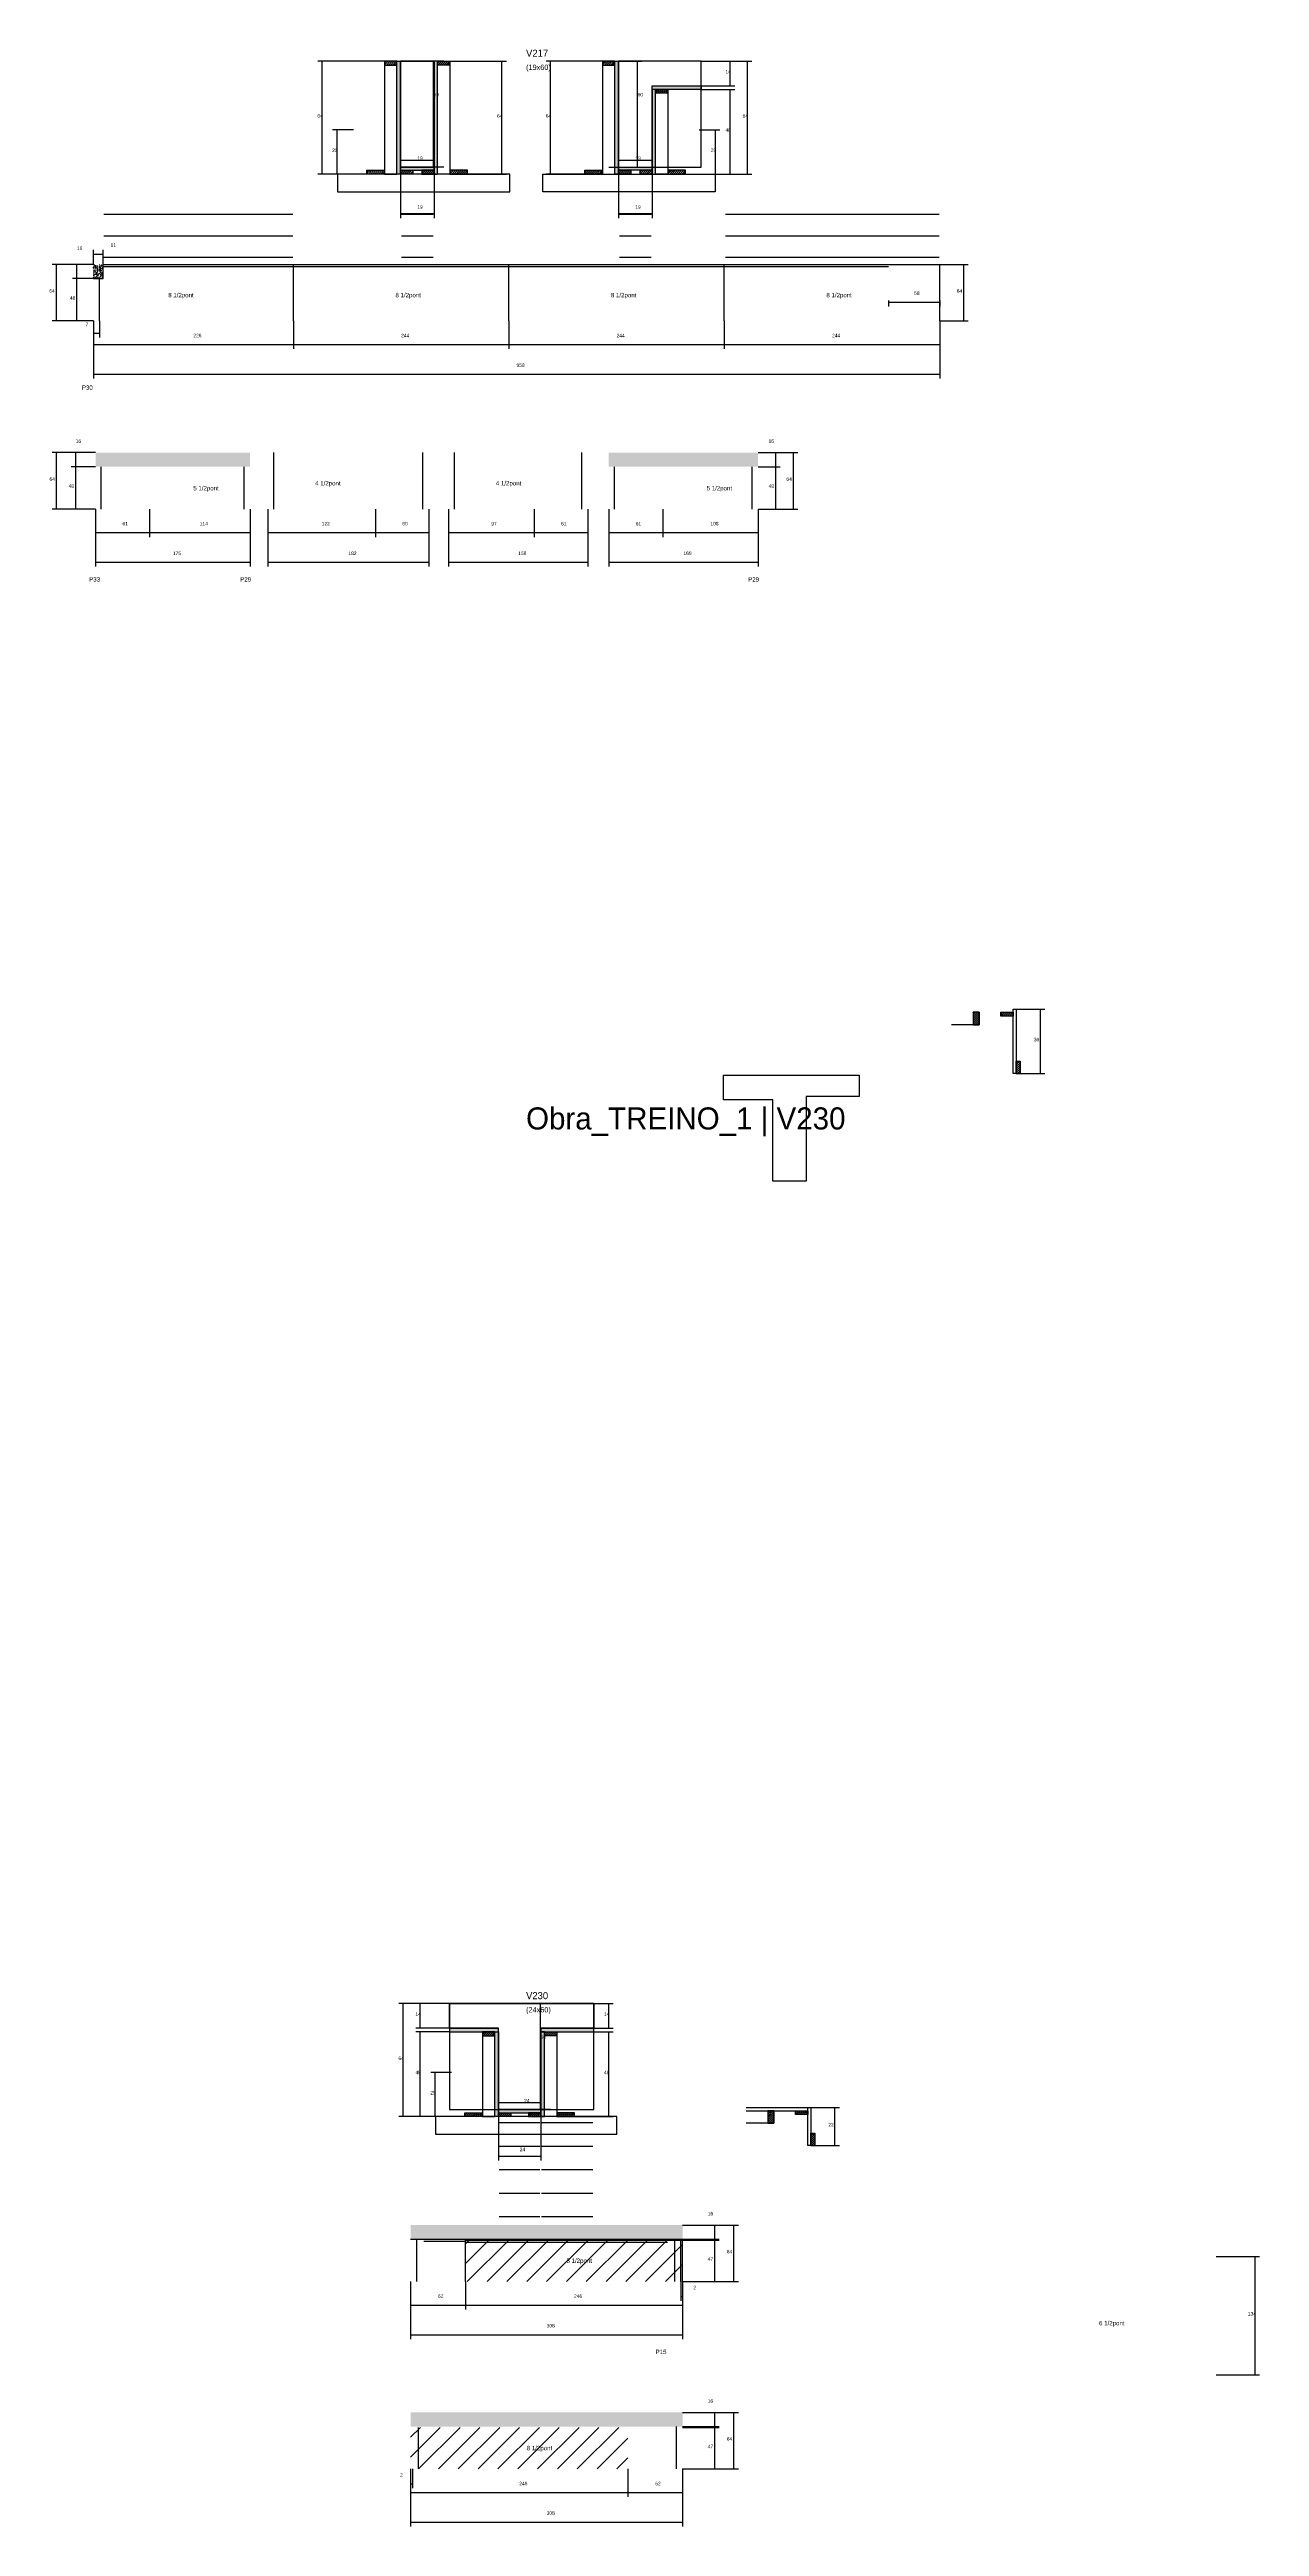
# Model space of a CAD drawing. Header units: metres. Extents: x -2848 to 22762, y -49062 to 1016.
# Drawn here: x -540 to 830, y -18192 to -15387 of the extents above; entities that cross this region are included whole.
import ezdxf

# ---------------------------------------------------------------- set-up
doc = ezdxf.new("R2010")
doc.units = ezdxf.units.M
for name, color, linetype in [('CONCRETO', 251, 'Continuous'), ('COTA', 4, 'Continuous'), ('Cota Seção (2x)', 4, 'Continuous'), ('Hachura', 253, 'Continuous'), ('LABEL_ID', 3, 'Continuous'), ('Madeira', 126, 'Continuous'), ('NOMENCLATURA', 7, 'Continuous'), ('Painéis', 200, 'Continuous'), ('REAPROVEITAMENTO', 251, 'Continuous'), ('SARR_2.2x7', 40, 'Continuous'), ('Texto Seção', 7, 'Continuous')]:
    doc.layers.add(name, color=color, linetype=linetype)

msp = doc.modelspace()

# ---------------------------------------------------------------- hatches: boundary and pattern name
at = {"layer": 'COTA'}
h = msp.add_hatch(dxfattribs=at)
h.set_pattern_fill('AR-CONC', scale=0.03)
h.paths.add_polyline_path([(-490, -15630.3), (-479, -15630.3), (-479, -15646.3), (-490, -15646.3)])
h = msp.add_hatch(dxfattribs=at)
h.set_pattern_fill('AR-CONC', scale=0.03)
h.paths.add_polyline_path([(-312.5, -15859.4), (-312.5, -15843.4), (-312.5, -15843.4), (-487.5, -15843.4), (-487.5, -15843.4), (-487.5, -15859.4), (-487.5, -15859.4), (-312.5, -15859.4)])
h = msp.add_hatch(dxfattribs=at)
h.set_pattern_fill('AR-CONC', scale=0.03)
h.paths.add_polyline_path([(262.7, -15859.4), (262.7, -15843.4), (262.7, -15843.4), (93.7, -15843.4), (93.7, -15843.4), (93.7, -15859.4), (93.7, -15859.4), (262.7, -15859.4)])
h = msp.add_hatch(dxfattribs=at)
h.set_pattern_fill('AR-CONC', scale=0.03)
h.paths.add_polyline_path([(177.3, -17850.9), (177.3, -17866.9), (177.3, -17866.9), (-130.7, -17866.9), (-130.7, -17866.9), (-130.7, -17850.9), (-130.7, -17850.9), (177.3, -17850.9)])
h = msp.add_hatch(dxfattribs=at)
h.set_pattern_fill('AR-CONC', scale=0.03)
h.paths.add_polyline_path([(-130.7, -18063.1), (-130.7, -18079.1), (-130.7, -18079.1), (177.3, -18079.1), (177.3, -18079.1), (177.3, -18063.1), (177.3, -18063.1), (-130.7, -18063.1)])
at = {"layer": 'Hachura'}
h = msp.add_hatch(dxfattribs=at)
h.set_pattern_fill('ANSI31', scale=0.5)
h.paths.add_polyline_path([(-146.2, -15404.4), (-146.2, -15400), (-146.2, -15400), (-160.2, -15400), (-160.2, -15400), (-160.2, -15404.4), (-160.2, -15404.4), (-146.2, -15404.4)])
h = msp.add_hatch(color=8, dxfattribs=at)
h.dxf.hatch_style = 1
h.paths.add_polyline_path([(-146.2, -15400), (-142.2, -15400), (-142.2, -15400), (-142.2, -15528), (-142.2, -15528), (-146.2, -15528), (-146.2, -15528), (-146.2, -15400)])
h = msp.add_hatch(color=8, dxfattribs=at)
h.dxf.hatch_style = 1
h.paths.add_polyline_path([(-100.2, -15400), (-104.2, -15400), (-104.2, -15400), (-104.2, -15528), (-104.2, -15528), (-100.2, -15528), (-100.2, -15528), (-100.2, -15400)])
h = msp.add_hatch(dxfattribs=at)
h.set_pattern_fill('ANSI31', scale=0.5)
h.paths.add_polyline_path([(-100.2, -15404.4), (-100.2, -15400), (-100.2, -15400), (-86.2, -15400), (-86.2, -15400), (-86.2, -15404.4), (-86.2, -15404.4), (-100.2, -15404.4)])
h = msp.add_hatch(dxfattribs=at)
h.set_pattern_fill('ANSI31', scale=0.5)
h.paths.add_polyline_path([(100.7, -15404.4), (100.7, -15400), (100.7, -15400), (86.7, -15400), (86.7, -15400), (86.7, -15404.4), (86.7, -15404.4), (100.7, -15404.4)])
h = msp.add_hatch(color=8, dxfattribs=at)
h.dxf.hatch_style = 1
h.paths.add_polyline_path([(100.7, -15400), (104.7, -15400), (104.7, -15400), (104.7, -15528), (104.7, -15528), (100.7, -15528), (100.7, -15528), (100.7, -15400)])
h = msp.add_hatch(color=8, dxfattribs=at)
h.dxf.hatch_style = 1
h.paths.add_polyline_path([(146.7, -15428), (142.7, -15428), (142.7, -15428), (142.7, -15528), (142.7, -15528), (146.7, -15528), (146.7, -15528), (146.7, -15428)])
h = msp.add_hatch(color=8, dxfattribs=at)
h.dxf.hatch_style = 1
h.paths.add_polyline_path([(142.7, -15432), (142.7, -15428), (142.7, -15428), (198.3, -15428), (198.3, -15428), (198.3, -15432), (198.3, -15432), (142.7, -15432)])
h = msp.add_hatch(dxfattribs=at)
h.set_pattern_fill('ANSI31', scale=0.5)
h.paths.add_polyline_path([(146.7, -15436.4), (146.7, -15432), (146.7, -15432), (160.7, -15432), (160.7, -15432), (160.7, -15436.4), (160.7, -15436.4), (146.7, -15436.4)])
h = msp.add_hatch(dxfattribs=at)
h.set_pattern_fill('ANSI31', scale=0.5)
h.paths.add_polyline_path([(-180.2, -15528), (-180.2, -15523.6), (-180.2, -15523.6), (-160.2, -15523.6), (-160.2, -15523.6), (-160.2, -15528), (-160.2, -15528), (-180.2, -15528)])
h = msp.add_hatch(color=8, dxfattribs=at)
h.dxf.hatch_style = 1
h.paths.add_polyline_path([(-104.2, -15523.6), (-104.2, -15520), (-104.2, -15520), (-142.2, -15520), (-142.2, -15520), (-142.2, -15523.6), (-142.2, -15523.6), (-104.2, -15523.6)])
h = msp.add_hatch(dxfattribs=at)
h.set_pattern_fill('ANSI31', scale=0.5)
h.paths.add_polyline_path([(-142.2, -15528), (-142.2, -15523.6), (-142.2, -15523.6), (-128.2, -15523.6), (-128.2, -15523.6), (-128.2, -15528), (-128.2, -15528), (-142.2, -15528)])
h = msp.add_hatch(dxfattribs=at)
h.set_pattern_fill('ANSI31', scale=0.5)
h.paths.add_polyline_path([(-104.2, -15528), (-104.2, -15523.6), (-104.2, -15523.6), (-118.2, -15523.6), (-118.2, -15523.6), (-118.2, -15528), (-118.2, -15528), (-104.2, -15528)])
h = msp.add_hatch(dxfattribs=at)
h.set_pattern_fill('ANSI31', scale=0.5)
h.paths.add_polyline_path([(-66.2, -15528), (-66.2, -15523.6), (-66.2, -15523.6), (-86.2, -15523.6), (-86.2, -15523.6), (-86.2, -15528), (-86.2, -15528), (-66.2, -15528)])
h = msp.add_hatch(dxfattribs=at)
h.set_pattern_fill('ANSI31', scale=0.5)
h.paths.add_polyline_path([(66.7, -15528), (66.7, -15523.6), (66.7, -15523.6), (86.7, -15523.6), (86.7, -15523.6), (86.7, -15528), (86.7, -15528), (66.7, -15528)])
h = msp.add_hatch(color=8, dxfattribs=at)
h.dxf.hatch_style = 1
h.paths.add_polyline_path([(104.7, -15523.6), (104.7, -15520), (104.7, -15520), (142.7, -15520), (142.7, -15520), (142.7, -15523.6), (142.7, -15523.6), (104.7, -15523.6)])
h = msp.add_hatch(dxfattribs=at)
h.set_pattern_fill('ANSI31', scale=0.5)
h.paths.add_polyline_path([(104.7, -15528), (104.7, -15523.6), (104.7, -15523.6), (118.7, -15523.6), (118.7, -15523.6), (118.7, -15528), (118.7, -15528), (104.7, -15528)])
h = msp.add_hatch(dxfattribs=at)
h.set_pattern_fill('ANSI31', scale=0.5)
h.paths.add_polyline_path([(142.7, -15528), (142.7, -15523.6), (142.7, -15523.6), (128.7, -15523.6), (128.7, -15523.6), (128.7, -15528), (128.7, -15528), (142.7, -15528)])
h = msp.add_hatch(dxfattribs=at)
h.set_pattern_fill('ANSI31', scale=0.5)
h.paths.add_polyline_path([(180.7, -15528), (180.7, -15523.6), (180.7, -15523.6), (160.7, -15523.6), (160.7, -15523.6), (160.7, -15528), (160.7, -15528), (180.7, -15528)])
h = msp.add_hatch(dxfattribs=at)
h.set_pattern_fill('ANSI31', scale=0.5)
h.paths.add_polyline_path([(513.2, -16477.3), (506.2, -16477.3), (506.2, -16491.3), (513.2, -16491.3)])
h = msp.add_hatch(dxfattribs=at)
h.set_pattern_fill('ANSI31', scale=0.5)
h.paths.add_polyline_path([(537.5, -16477.3), (537.5, -16481.7), (537.5, -16481.7), (551.5, -16481.7), (551.5, -16481.7), (551.5, -16477.3), (551.5, -16477.3), (537.5, -16477.3)])
h = msp.add_hatch(dxfattribs=at)
h.set_pattern_fill('ANSI31', scale=0.5)
h.paths.add_polyline_path([(555.1, -16546.7), (559.5, -16546.7), (559.5, -16546.7), (559.5, -16532.7), (559.5, -16532.7), (555.1, -16532.7), (555.1, -16532.7), (555.1, -16546.7)])
h = msp.add_hatch(color=8, dxfattribs=at)
h.dxf.hatch_style = 1
h.paths.add_polyline_path([(-31.2, -17632), (-31.2, -17628), (-31.2, -17628), (-86.8, -17628), (-86.8, -17628), (-86.8, -17632), (-86.8, -17632), (-31.2, -17632)])
h = msp.add_hatch(dxfattribs=at)
h.set_pattern_fill('ANSI31', scale=0.5)
h.paths.add_polyline_path([(-35.2, -17636.4), (-35.2, -17632), (-35.2, -17632), (-49.2, -17632), (-49.2, -17632), (-49.2, -17636.4), (-49.2, -17636.4), (-35.2, -17636.4)])
h = msp.add_hatch(color=8, dxfattribs=at)
h.dxf.hatch_style = 1
h.paths.add_polyline_path([(-35.2, -17628), (-31.2, -17628), (-31.2, -17628), (-31.2, -17728), (-31.2, -17728), (-35.2, -17728), (-35.2, -17728), (-35.2, -17628)])
h = msp.add_hatch(color=8, dxfattribs=at)
h.dxf.hatch_style = 1
h.paths.add_polyline_path([(20.8, -17628), (16.8, -17628), (16.8, -17628), (16.8, -17728), (16.8, -17728), (20.8, -17728), (20.8, -17728), (20.8, -17628)])
h = msp.add_hatch(color=8, dxfattribs=at)
h.dxf.hatch_style = 1
h.paths.add_polyline_path([(76.8, -17632), (76.8, -17628), (76.8, -17628), (16.8, -17628), (16.8, -17628), (16.8, -17632), (16.8, -17632), (76.8, -17632)])
h = msp.add_hatch(dxfattribs=at)
h.set_pattern_fill('ANSI31', scale=0.5)
h.paths.add_polyline_path([(20.8, -17636.4), (20.8, -17632), (20.8, -17632), (34.8, -17632), (34.8, -17632), (34.8, -17636.4), (34.8, -17636.4), (20.8, -17636.4)])
h = msp.add_hatch(dxfattribs=at)
h.set_pattern_fill('ANSI31', scale=0.5)
h.paths.add_polyline_path([(-69.2, -17728), (-69.2, -17723.6), (-69.2, -17723.6), (-49.2, -17723.6), (-49.2, -17723.6), (-49.2, -17728), (-49.2, -17728), (-69.2, -17728)])
h = msp.add_hatch(color=8, dxfattribs=at)
h.dxf.hatch_style = 1
h.paths.add_polyline_path([(16.8, -17723.6), (16.8, -17720), (16.8, -17720), (-31.2, -17720), (-31.2, -17720), (-31.2, -17723.6), (-31.2, -17723.6), (16.8, -17723.6)])
h = msp.add_hatch(dxfattribs=at)
h.set_pattern_fill('ANSI31', scale=0.5)
h.paths.add_polyline_path([(-31.2, -17728), (-31.2, -17723.6), (-31.2, -17723.6), (-17.2, -17723.6), (-17.2, -17723.6), (-17.2, -17728), (-17.2, -17728), (-31.2, -17728)])
h = msp.add_hatch(dxfattribs=at)
h.set_pattern_fill('ANSI31', scale=0.5)
h.paths.add_polyline_path([(16.8, -17728), (16.8, -17723.6), (16.8, -17723.6), (2.8, -17723.6), (2.8, -17723.6), (2.8, -17728), (2.8, -17728), (16.8, -17728)])
h = msp.add_hatch(dxfattribs=at)
h.set_pattern_fill('ANSI31', scale=0.5)
h.paths.add_polyline_path([(54.8, -17728), (54.8, -17723.6), (54.8, -17723.6), (34.8, -17723.6), (34.8, -17723.6), (34.8, -17728), (34.8, -17728), (54.8, -17728)])
h = msp.add_hatch(dxfattribs=at)
h.set_pattern_fill('ANSI31', scale=0.5)
h.paths.add_polyline_path([(280.6, -17721.3), (273.6, -17721.3), (273.6, -17735.3), (280.6, -17735.3)])
h = msp.add_hatch(dxfattribs=at)
h.set_pattern_fill('ANSI31', scale=0.5)
h.paths.add_polyline_path([(305, -17721.3), (305, -17725.7), (305, -17725.7), (319, -17725.7), (319, -17725.7), (319, -17721.3), (319, -17721.3), (305, -17721.3)])
h = msp.add_hatch(dxfattribs=at)
h.set_pattern_fill('ANSI31', scale=0.5)
h.paths.add_polyline_path([(322.6, -17760.7), (327, -17760.7), (327, -17760.7), (327, -17746.7), (327, -17746.7), (322.6, -17746.7), (322.6, -17746.7), (322.6, -17760.7)])
at = {"layer": 'REAPROVEITAMENTO'}
h = msp.add_hatch(dxfattribs=at)
h.set_pattern_fill('ANSI31', scale=5)
h.paths.add_polyline_path([(177.3, -17914.9), (177.3, -17867.9), (177.3, -17867.9), (-68.7, -17867.9), (-68.7, -17867.9), (-68.7, -17914.9), (-68.7, -17914.9), (177.3, -17914.9)])
h = msp.add_hatch(dxfattribs=at)
h.set_pattern_fill('ANSI31', scale=5)
h.paths.add_polyline_path([(115.3, -18127.1), (115.3, -18080.1), (115.3, -18080.1), (-130.7, -18080.1), (-130.7, -18080.1), (-130.7, -18127.1), (-130.7, -18127.1), (115.3, -18127.1)])

# ---------------------------------------------------------------- linework, layer by layer
at = {"layer": 'CONCRETO'}
for points in [[(-142.2, -15400), (-142.2, -15400), (-104.2, -15400), (-104.2, -15428), (-104.2, -15428), (-104.2, -15520), (-142.2, -15520), (-142.2, -15400)], [(-142.2, -15520), (-104.2, -15520), (-104.2, -15400), (-142.2, -15400)], [(198.3, -15428), (198.3, -15400), (104.7, -15400), (104.7, -15428), (104.7, -15428), (104.7, -15520), (142.7, -15520), (142.7, -15428)], [(104.7, -15520), (198.3, -15520), (198.3, -15400), (104.7, -15400)], [(223.7, -16576.5), (223.7, -16548.5), (377.3, -16548.5), (377.3, -16572.5), (317.3, -16572.5), (317.3, -16668.5), (279.3, -16668.5), (279.3, -16576.5)], [(-86.8, -17628), (-86.8, -17600), (76.8, -17600), (76.8, -17628), (16.8, -17628), (16.8, -17720), (-31.2, -17720), (-31.2, -17628)], [(-86.8, -17720), (76.8, -17720), (76.8, -17600), (-86.8, -17600)]]:
    msp.add_lwpolyline(points, close=True, dxfattribs=at)
at = {"layer": 'COTA'}
for p, q in [((-160.2, -15400), (-235.9, -15400)), ((-230.9, -15528), (-230.9, -15400)), ((-86.2, -15400), (-22.3, -15400)), ((-27.3, -15528), (-27.3, -15400)), ((86.7, -15400), (22.8, -15400)), ((27.8, -15528), (27.8, -15400)), ((198.3, -15400), (255.7, -15400)), ((198.3, -15400), (236.3, -15400)), ((231.3, -15428), (231.3, -15400)), ((250.7, -15528), (250.7, -15400)), ((198.3, -15428), (236.3, -15428)), ((198.3, -15432), (236.3, -15432)), ((231.3, -15528), (231.3, -15432)), ((-195.5, -15478), (-219.1, -15478)), ((-214.1, -15528), (-214.1, -15478)), ((196, -15478), (219.5, -15478)), ((214.5, -15528), (214.5, -15478)), ((-175.8, -15528), (-235.9, -15528)), ((-195.5, -15528), (-219.1, -15528)), ((-142.2, -15528), (-142.2, -15577.7)), ((-104.2, -15528), (-104.2, -15577.7)), ((-70.6, -15528), (-22.3, -15528)), ((71.1, -15528), (22.8, -15528)), ((104.7, -15528), (104.7, -15577.7)), ((142.7, -15528), (142.7, -15577.7)), ((176.3, -15528), (255.7, -15528)), ((176.3, -15528), (236.3, -15528)), ((196, -15528), (219.5, -15528)), ((-142.2, -15572.7), (-104.2, -15572.7)), ((104.7, -15572.7), (142.7, -15572.7)), ((-490, -15694.3), (-490, -15759.4)), ((-490, -15694.3), (-490, -15713.2)), ((-490, -15694.3), (-490, -15725.9)), ((-490, -15708.2), (-483, -15708.2)), ((-483, -15694.3), (-483, -15713.2)), ((-263.5, -15694.3), (-263.5, -15725.9)), ((-263.5, -15694.3), (-263.5, -15725.9)), ((-19.5, -15694.3), (-19.5, -15725.9)), ((-19.5, -15694.3), (-19.5, -15725.9)), ((224.5, -15694.3), (224.5, -15725.9)), ((224.5, -15694.3), (224.5, -15725.9)), ((468.5, -15694.3), (468.5, -15725.9)), ((468.5, -15694.3), (468.5, -15759.4)), ((-490, -15720.9), (-263.5, -15720.9)), ((-263.5, -15720.9), (-19.5, -15720.9)), ((-19.5, -15720.9), (224.5, -15720.9)), ((224.5, -15720.9), (468.5, -15720.9)), ((-490, -15754.4), (468.5, -15754.4)), ((-487.5, -15843.4), (-536.6, -15843.4)), ((-531.6, -15907.4), (-531.6, -15843.4)), ((-487.5, -15843.4), (-515, -15843.4)), ((-510, -15859.4), (-510, -15843.4)), ((-487.5, -15859.4), (-515, -15859.4)), ((-487.5, -15859.4), (-515, -15859.4)), ((-510, -15907.4), (-510, -15859.4)), ((-487.5, -15907.4), (-536.6, -15907.4)), ((-487.5, -15907.4), (-515, -15907.4)), ((-487.5, -15907.4), (-487.5, -15939)), ((-487.5, -15907.4), (-487.5, -15972.5)), ((-487.5, -15934), (-426.5, -15934)), ((-426.5, -15907.4), (-426.5, -15939)), ((-426.5, -15907.4), (-426.5, -15939)), ((-426.5, -15934), (-312.5, -15934)), ((-312.5, -15907.4), (-312.5, -15939)), ((-312.5, -15907.4), (-312.5, -15972.5)), ((-292.5, -15907.4), (-292.5, -15972.5)), ((-110, -15907.4), (-110, -15972.5)), ((-87.9, -15907.4), (-87.9, -15972.5)), ((70.1, -15907.4), (70.1, -15972.5)), ((93.7, -15907.4), (93.7, -15939)), ((93.7, -15907.4), (93.7, -15972.5)), ((93.7, -15934), (154.7, -15934)), ((154.7, -15907.4), (154.7, -15939)), ((154.7, -15907.4), (154.7, -15939)), ((154.7, -15934), (262.7, -15934)), ((262.7, -15907.4), (262.7, -15939)), ((262.7, -15907.4), (262.7, -15972.5)), ((-487.5, -15967.5), (-312.5, -15967.5)), ((-292.5, -15967.5), (-110, -15967.5)), ((-87.9, -15967.5), (70.1, -15967.5)), ((93.7, -15967.5), (262.7, -15967.5)), ((555.1, -16473.7), (587.4, -16473.7)), ((582.4, -16546.7), (582.4, -16473.7)), ((555.1, -16546.7), (587.4, -16546.7)), ((-86.8, -17600), (-144.1, -17600)), ((-139.1, -17728), (-139.1, -17600)), ((-86.8, -17600), (-124.8, -17600)), ((-119.8, -17628), (-119.8, -17600)), ((76.8, -17600), (98.7, -17600)), ((93.7, -17628), (93.7, -17600)), ((-86.8, -17628), (-124.8, -17628)), ((-86.8, -17632), (-124.8, -17632)), ((-119.8, -17728), (-119.8, -17632)), ((76.8, -17628), (98.7, -17628)), ((76.8, -17632), (98.7, -17632)), ((93.7, -17728), (93.7, -17632)), ((-84.5, -17678), (-108, -17678)), ((-103, -17728), (-103, -17678)), ((-64.8, -17728), (-144.1, -17728)), ((-64.8, -17728), (-124.8, -17728)), ((-84.5, -17728), (-108, -17728)), ((-31.2, -17728), (-31.2, -17777.7)), ((16.8, -17728), (16.8, -17777.7)), ((50.4, -17728), (98.7, -17728)), ((322.6, -17717.7), (354.8, -17717.7)), ((349.8, -17760.7), (349.8, -17717.7)), ((-31.2, -17772.7), (16.8, -17772.7)), ((322.6, -17760.7), (354.8, -17760.7)), ((177.3, -17850.9), (218.8, -17850.9)), ((177.3, -17850.9), (240.4, -17850.9)), ((177.3, -17866.9), (218.8, -17866.9)), ((177.3, -17867.9), (218.8, -17867.9)), ((213.8, -17866.9), (213.8, -17850.9)), ((213.8, -17914.9), (213.8, -17867.9)), ((235.4, -17914.9), (235.4, -17850.9)), ((781.4, -17886.3), (830.5, -17886.3)), ((825.5, -18020.3), (825.5, -17886.3)), ((-130.7, -17914.9), (-130.7, -17946.5)), ((-130.7, -17914.9), (-130.7, -17980)), ((-68.7, -17914.9), (-68.7, -17946.5)), ((-68.7, -17914.9), (-68.7, -17946.5)), ((175.3, -17914.9), (175.3, -17936.6)), ((177.3, -17914.9), (177.3, -17946.5)), ((177.3, -17914.9), (177.3, -17980)), ((177.3, -17914.9), (177.3, -17936.6)), ((177.3, -17914.9), (218.8, -17914.9)), ((177.3, -17914.9), (240.4, -17914.9)), ((-130.7, -17941.5), (-68.7, -17941.5)), ((-68.7, -17941.5), (177.3, -17941.5)), ((175.3, -17931.6), (177.3, -17931.6)), ((-130.7, -17975), (177.3, -17975)), ((781.4, -18020.3), (830.5, -18020.3)), ((177.3, -18063.1), (218.8, -18063.1)), ((177.3, -18063.1), (240.4, -18063.1)), ((213.8, -18079.1), (213.8, -18063.1)), ((235.4, -18127.1), (235.4, -18063.1)), ((177.3, -18079.1), (218.8, -18079.1)), ((177.3, -18080.1), (218.8, -18080.1)), ((213.8, -18127.1), (213.8, -18080.1)), ((-130.7, -18127.1), (-130.7, -18158.7)), ((-130.7, -18127.1), (-130.7, -18192.2)), ((-130.7, -18127.1), (-130.7, -18148.8)), ((-130.7, -18143.8), (-128.7, -18143.8)), ((-128.7, -18127.1), (-128.7, -18148.8)), ((115.3, -18127.1), (115.3, -18158.7)), ((115.3, -18127.1), (115.3, -18158.7)), ((177.3, -18127.1), (177.3, -18158.7)), ((177.3, -18127.1), (177.3, -18192.2)), ((177.3, -18127.1), (218.8, -18127.1)), ((177.3, -18127.1), (240.4, -18127.1)), ((-130.7, -18153.7), (115.3, -18153.7)), ((115.3, -18153.7), (177.3, -18153.7)), ((-130.7, -18187.2), (177.3, -18187.2))]:
    msp.add_line(p, q, dxfattribs=at)
at = {"layer": 'Cota Seção (2x)'}
for p, q in [((-93.2, -15400), (-109.7, -15400)), ((-104.7, -15520), (-104.7, -15400)), ((93.7, -15400), (131.2, -15400)), ((126.2, -15520), (126.2, -15400)), ((-142.2, -15528), (-142.2, -15507)), ((-142.2, -15512), (-104.2, -15512)), ((-104.2, -15528), (-104.2, -15507)), ((104.7, -15528), (104.7, -15507)), ((104.7, -15512), (142.7, -15512)), ((142.7, -15528), (142.7, -15507)), ((-93.2, -15520), (-109.7, -15520)), ((93.7, -15520), (131.2, -15520)), ((-490, -15630.3), (-490, -15613.6)), ((-490, -15618.6), (-479, -15618.6)), ((-479, -15630.3), (-479, -15613.6)), ((-490, -15630.3), (-536.8, -15630.3)), ((-531.8, -15694.3), (-531.8, -15630.3)), ((-490, -15630.3), (-513.6, -15630.3)), ((-490, -15646.3), (-513.6, -15646.3)), ((-490, -15646.3), (-513.6, -15646.3)), ((-508.6, -15646.3), (-508.6, -15630.3)), ((-508.6, -15694.3), (-508.6, -15646.3)), ((468.5, -15630.3), (500.8, -15630.3)), ((495.8, -15694.3), (495.8, -15630.3)), ((410.5, -15671), (410.5, -15677.9)), ((410.5, -15672.9), (468.5, -15672.9)), ((468.5, -15671), (468.5, -15677.9)), ((-490, -15694.3), (-536.8, -15694.3)), ((-490, -15694.3), (-513.6, -15694.3)), ((468.5, -15694.3), (500.8, -15694.3)), ((262.7, -15843.4), (287.7, -15843.4)), ((262.7, -15843.4), (307.9, -15843.4)), ((282.7, -15859.4), (282.7, -15843.4)), ((302.9, -15907.4), (302.9, -15843.4)), ((262.7, -15859.4), (287.7, -15859.4)), ((262.7, -15859.4), (287.7, -15859.4)), ((282.7, -15907.4), (282.7, -15859.4)), ((-292.5, -15907.4), (-292.5, -15939)), ((-292.5, -15934), (-170.5, -15934)), ((-170.5, -15907.4), (-170.5, -15939)), ((-170.5, -15907.4), (-170.5, -15939)), ((-170.5, -15934), (-110, -15934)), ((-110, -15907.4), (-110, -15939)), ((-87.9, -15907.4), (-87.9, -15939)), ((-87.9, -15934), (9.1, -15934)), ((9.1, -15907.4), (9.1, -15939)), ((9.1, -15907.4), (9.1, -15939)), ((9.1, -15934), (70.1, -15934)), ((70.1, -15907.4), (70.1, -15939)), ((262.7, -15907.4), (287.7, -15907.4)), ((262.7, -15907.4), (307.9, -15907.4)), ((27.8, -17600), (11.3, -17600)), ((16.3, -17720), (16.3, -17600)), ((-31.2, -17728), (-31.2, -17707)), ((-31.2, -17712), (16.8, -17712)), ((27.8, -17720), (11.3, -17720)), ((16.8, -17728), (16.8, -17707))]:
    msp.add_line(p, q, dxfattribs=at)
at = {"layer": 'Madeira'}
for points in [[(-146.2, -15404.4), (-146.2, -15400), (-160.2, -15400), (-160.2, -15404.4)], [(-146.2, -15400), (-160.2, -15400), (-160.2, -15528), (-146.2, -15528)], [(-100.2, -15404.4), (-100.2, -15400), (-86.2, -15400), (-86.2, -15404.4)], [(-100.2, -15400), (-86.2, -15400), (-86.2, -15528), (-100.2, -15528)], [(100.7, -15404.4), (100.7, -15400), (86.7, -15400), (86.7, -15404.4)], [(100.7, -15400), (86.7, -15400), (86.7, -15528), (100.7, -15528)], [(146.7, -15436.4), (146.7, -15432), (160.7, -15432), (160.7, -15436.4)], [(146.7, -15432), (160.7, -15432), (160.7, -15528), (146.7, -15528)], [(-213.7, -15548), (-18.5, -15548), (-18.5, -15528), (-213.7, -15528)], [(-180.2, -15528), (-180.2, -15523.6), (-160.2, -15523.6), (-160.2, -15528)], [(-142.2, -15528), (-142.2, -15523.6), (-128.2, -15523.6), (-128.2, -15528)], [(-104.2, -15528), (-104.2, -15523.6), (-118.2, -15523.6), (-118.2, -15528)], [(-66.2, -15528), (-66.2, -15523.6), (-86.2, -15523.6), (-86.2, -15528)], [(214.1, -15548), (19, -15548), (19, -15528), (214.1, -15528)], [(66.7, -15528), (66.7, -15523.6), (86.7, -15523.6), (86.7, -15528)], [(104.7, -15528), (104.7, -15523.6), (118.7, -15523.6), (118.7, -15528)], [(142.7, -15528), (142.7, -15523.6), (128.7, -15523.6), (128.7, -15528)], [(180.7, -15528), (180.7, -15523.6), (160.7, -15523.6), (160.7, -15528)], [(513.2, -16491.3), (513.2, -16477.3), (506.2, -16477.3), (506.2, -16491.3)], [(537.5, -16477.3), (551.5, -16477.3), (551.5, -16481.7), (537.5, -16481.7)], [(555.1, -16546.7), (555.1, -16532.7), (559.5, -16532.7), (559.5, -16546.7)], [(-35.2, -17636.4), (-35.2, -17632), (-49.2, -17632), (-49.2, -17636.4)], [(-35.2, -17632), (-49.2, -17632), (-49.2, -17728), (-35.2, -17728)], [(20.8, -17636.4), (20.8, -17632), (34.8, -17632), (34.8, -17636.4)], [(20.8, -17632), (34.8, -17632), (34.8, -17728), (20.8, -17728)], [(-102.6, -17748), (102.6, -17748), (102.6, -17728), (-102.6, -17728)], [(-69.2, -17728), (-69.2, -17723.6), (-49.2, -17723.6), (-49.2, -17728)], [(-31.2, -17728), (-31.2, -17723.6), (-17.2, -17723.6), (-17.2, -17728)], [(16.8, -17728), (16.8, -17723.6), (2.8, -17723.6), (2.8, -17728)], [(54.8, -17728), (54.8, -17723.6), (34.8, -17723.6), (34.8, -17728)], [(280.6, -17735.3), (280.6, -17721.3), (273.6, -17721.3), (273.6, -17735.3)], [(305, -17721.3), (319, -17721.3), (319, -17725.7), (305, -17725.7)], [(322.6, -17760.7), (322.6, -17746.7), (327, -17746.7), (327, -17760.7)]]:
    msp.add_lwpolyline(points, close=True, dxfattribs=at)
for points in [[(513.2, -16477.3), (513.2, -16491.3), (481.7, -16491.3)], [(280.6, -17721.3), (280.6, -17735.3), (249.2, -17735.3)]]:
    msp.add_lwpolyline(points, dxfattribs=at)
at = {"layer": 'Painéis'}
for p, q in [((-142.2, -15528), (-142.2, -15400)), ((-104.2, -15528), (-104.2, -15400)), ((104.7, -15528), (104.7, -15400)), ((142.7, -15428), (198.3, -15428)), ((142.7, -15432), (142.7, -15428)), ((198.3, -15432), (198.3, -15428)), ((142.7, -15528), (142.7, -15432)), ((-142.2, -15520), (-104.2, -15520)), ((-142.2, -15523.6), (-142.2, -15520)), ((-104.2, -15523.6), (-104.2, -15520)), ((104.7, -15520), (142.7, -15520)), ((104.7, -15523.6), (104.7, -15520)), ((142.7, -15523.6), (142.7, -15520)), ((-490, -15646.3), (-479, -15646.3)), ((-479, -15630.3), (468.5, -15630.3)), ((-479, -15646.3), (-479, -15630.3)), ((-263.5, -15694.3), (-263.5, -15630.3)), ((-19.5, -15694.3), (-19.5, -15630.3)), ((224.5, -15694.3), (224.5, -15630.3)), ((468.5, -15694.3), (468.5, -15630.3)), ((-86.8, -17628), (-31.2, -17628)), ((-31.2, -17632), (-31.2, -17628)), ((-31.2, -17728), (-31.2, -17632)), ((16.8, -17628), (76.8, -17628)), ((16.8, -17632), (16.8, -17628)), ((16.8, -17728), (16.8, -17632)), ((76.8, -17632), (76.8, -17628)), ((-31.2, -17720), (16.8, -17720)), ((-31.2, -17723.6), (-31.2, -17720)), ((16.8, -17723.6), (16.8, -17720)), ((249.1, -17717.7), (319, -17717.7)), ((249.2, -17721.3), (319, -17721.3)), ((-130.7, -17866.9), (-68.7, -17866.9)), ((-68.7, -17914.9), (-68.7, -17866.9)), ((-68.7, -17867.9), (177.3, -17867.9)), ((175.3, -17914.9), (175.3, -17867.9)), ((177.3, -17914.9), (177.3, -17867.9))]:
    msp.add_line(p, q, dxfattribs=at)
for points in [[(-146.2, -15400), (-142.2, -15400), (-142.2, -15528), (-146.2, -15528)], [(-100.2, -15400), (-104.2, -15400), (-104.2, -15528), (-100.2, -15528)], [(100.7, -15400), (104.7, -15400), (104.7, -15528), (100.7, -15528)], [(142.7, -15432), (142.7, -15428), (198.3, -15428), (198.3, -15432)], [(146.7, -15432), (142.7, -15432), (142.7, -15528), (146.7, -15528)], [(-104.2, -15523.6), (-104.2, -15520), (-142.2, -15520), (-142.2, -15523.6)], [(104.7, -15523.6), (104.7, -15520), (142.7, -15520), (142.7, -15523.6)], [(551.5, -16473.7), (555.1, -16473.7), (555.1, -16546.7), (551.5, -16546.7)], [(-31.2, -17632), (-31.2, -17628), (-86.8, -17628), (-86.8, -17632)], [(-35.2, -17632), (-31.2, -17632), (-31.2, -17728), (-35.2, -17728)], [(76.8, -17632), (76.8, -17628), (16.8, -17628), (16.8, -17632)], [(20.8, -17632), (16.8, -17632), (16.8, -17728), (20.8, -17728)], [(16.8, -17723.6), (16.8, -17720), (-31.2, -17720), (-31.2, -17723.6)], [(319, -17717.7), (322.6, -17717.7), (322.6, -17760.7), (319, -17760.7)]]:
    msp.add_lwpolyline(points, close=True, dxfattribs=at)
at = {"layer": 'SARR_2.2x7'}
for p, q in [((-478, -15573.5), (-264.2, -15573.5)), ((-141.2, -15573.5), (-105.2, -15573.5)), ((105.8, -15573.5), (141.8, -15573.5)), ((225.8, -15573.5), (467.8, -15573.5)), ((-478, -15597.8), (-264.2, -15597.8)), ((-478, -15622), (-264.2, -15622)), ((-141.2, -15597.8), (-105.2, -15597.8)), ((-141.2, -15622), (-105.2, -15622)), ((105.8, -15597.8), (141.8, -15597.8)), ((105.8, -15622), (141.8, -15622)), ((225.8, -15597.8), (467.8, -15597.8)), ((225.8, -15622), (467.8, -15622)), ((-483, -15694.3), (-483, -15646.3)), ((-479, -15632.5), (-263.5, -15632.5)), ((-263.5, -15632.5), (-19.5, -15632.5)), ((-19.5, -15632.5), (224.5, -15632.5)), ((224.5, -15632.5), (410.5, -15632.5)), ((-285.5, -15907.4), (-285.5, -15843.4)), ((-117, -15907.4), (-117, -15843.4)), ((-80.9, -15907.4), (-80.9, -15843.4)), ((63.1, -15907.4), (63.1, -15843.4)), ((-481, -15907.4), (-481, -15859.4)), ((-319.1, -15907.4), (-319.1, -15859.4)), ((100.3, -15907.4), (100.3, -15859.4)), ((256.2, -15907.4), (256.2, -15859.4)), ((-30.5, -17734.6), (15.5, -17734.6)), ((17.5, -17734.6), (75.5, -17734.6)), ((-30.5, -17761.3), (15.5, -17761.3)), ((17.5, -17761.3), (75.5, -17761.3)), ((-30.5, -17787.9), (15.5, -17787.9)), ((17.5, -17787.9), (75.5, -17787.9)), ((-30.5, -17814.6), (15.5, -17814.6)), ((-30.5, -17841.2), (15.5, -17841.2)), ((17.5, -17814.6), (75.5, -17814.6)), ((17.5, -17841.2), (75.5, -17841.2)), ((-123.7, -17914.9), (-123.7, -17866.9)), ((-115.7, -17869.1), (-68.7, -17869.1)), ((-68.7, -17866.9), (177.3, -17866.9)), ((-68.7, -17867.9), (-68.7, -17866.9)), ((168.3, -17914.9), (168.3, -17867.9)), ((177.3, -17867.9), (177.3, -17866.9)), ((-68.7, -17870.1), (160.3, -17870.1)), ((-121.7, -18127.1), (-121.7, -18080.1)), ((170.3, -18127.1), (170.3, -18079.1))]:
    msp.add_line(p, q, dxfattribs=at)

# ---------------------------------------------------------------- texts
at = {"layer": 'COTA'}
for s, p in [('14', (225.8, -15414)), ('64', (-236.4, -15464)), ('64', (-32.8, -15464)), ('64', (22.3, -15464)), ('48', (225.8, -15480)), ('64', (245.2, -15464)), ('25', (-219.6, -15503)), ('25', (209, -15503)), ('19', (-123.2, -15567.2)), ('19', (123.7, -15567.2)), ('7', (-498.9, -15700.2)), ('226', (-376.8, -15712.8)), ('244', (-141.5, -15712.8)), ('244', (102.5, -15712.8)), ('244', (346.5, -15712.8)), ('958', (-10.8, -15746.3)), ('16', (-510, -15832.4)), ('64', (-539.7, -15875.4)), ('48', (-518.1, -15883.4)), ('61', (-457, -15925.9)), ('114', (-369.5, -15925.9)), ('61', (124.2, -15925.9)), ('108', (208.7, -15925.8)), ('175', (-400, -15959.4)), ('182', (-201.2, -15959.4)), ('158', (-8.9, -15959.4)), ('169', (178.2, -15959.4)), ('36', (574.9, -16510.2)), ('14', (-125.3, -17614)), ('14', (88.2, -17614)), ('64', (-144.6, -17664)), ('48', (-125.3, -17680)), ('25', (-108.5, -17703)), ('48', (88.2, -17680)), ('22', (342.3, -17739.2)), ('24', (-7.2, -17767.2)), ('16', (205.7, -17839.9)), ('47', (205.7, -17891.4)), ('64', (227.3, -17882.9)), ('2', (189.4, -17923.6)), ('62', (-99.7, -17933.4)), ('246', (54.3, -17933.4)), ('134', (817.3, -17953.3)), ('308', (23.3, -17966.8)), ('16', (205.7, -18052.1)), ('64', (227.3, -18095.1)), ('47', (205.7, -18103.6)), ('2', (-142.7, -18135.8)), ('246', (-7.7, -18145.6)), ('62', (146.3, -18145.6)), ('308', (23.3, -18179))]:
    msp.add_text(s, height=4, dxfattribs=at).set_placement(p)
at = {"layer": 'Cota Seção (2x)'}
for s, p in [('60', (-104.7, -15440)), ('60', (126.2, -15440)), ('19', (-123.2, -15512)), ('19', (123.7, -15512)), ('16', (-508.6, -15613.8)), ('11', (-470.5, -15610.5)), ('64', (-539.9, -15662.3)), ('48', (-516.7, -15670.3)), ('58', (439.5, -15664.8)), ('64', (487.7, -15662.3)), ('16', (274.6, -15832.4)), ('64', (294.8, -15875.4)), ('48', (274.6, -15883.4)), ('122', (-231.5, -15925.9)), ('60', (-140.2, -15925.9)), ('97', (-39.4, -15925.9)), ('61', (39.6, -15925.9)), ('60', (16.3, -17640)), ('24', (-2.2, -17712))]:
    msp.add_text(s, height=4, dxfattribs=at).set_placement(p)
at = {"layer": 'LABEL_ID'}
msp.add_text('Obra_TREINO_1 | V230', height=25, dxfattribs=at).set_placement((0, -16610))
at = {"layer": 'NOMENCLATURA'}
for s, p in [('8 1/2pont', (-405.2, -15667.5)), ('8 1/2pont', (-147.9, -15667.5)), ('8 1/2pont', (96.1, -15667.5)), ('8 1/2pont', (340.1, -15667.5)), ('P30', (-503, -15772.3)), ('4 1/2pont', (-238.8, -15880.6)), ('4 1/2pont', (-34.2, -15880.6)), ('5 1/2pont', (-376.8, -15886.2)), ('5 1/2pont', (204.5, -15886.2)), ('P33', (-494.7, -15989.5)), ('P29', (-323.7, -15989.5)), ('P29', (251.5, -15989.5)), ('8 1/2pont', (45.8, -17893.7)), ('6 1/2pont', (648.9, -17964.4)), ('P15', (146.7, -17997)), ('8 1/2pont', (0.8, -18105.9))]:
    msp.add_text(s, height=5, dxfattribs=at).set_placement(p)
at = {"layer": 'Texto Seção'}
for s, height, p in [('V217', 8, (0, -15395)), ('(19x60)', 6, (0, -15410)), ('V230', 8, (0, -17595)), ('(24x60)', 6, (0, -17610))]:
    msp.add_text(s, height=height, dxfattribs=at).set_placement(p)

doc.saveas('drawing.dxf')
